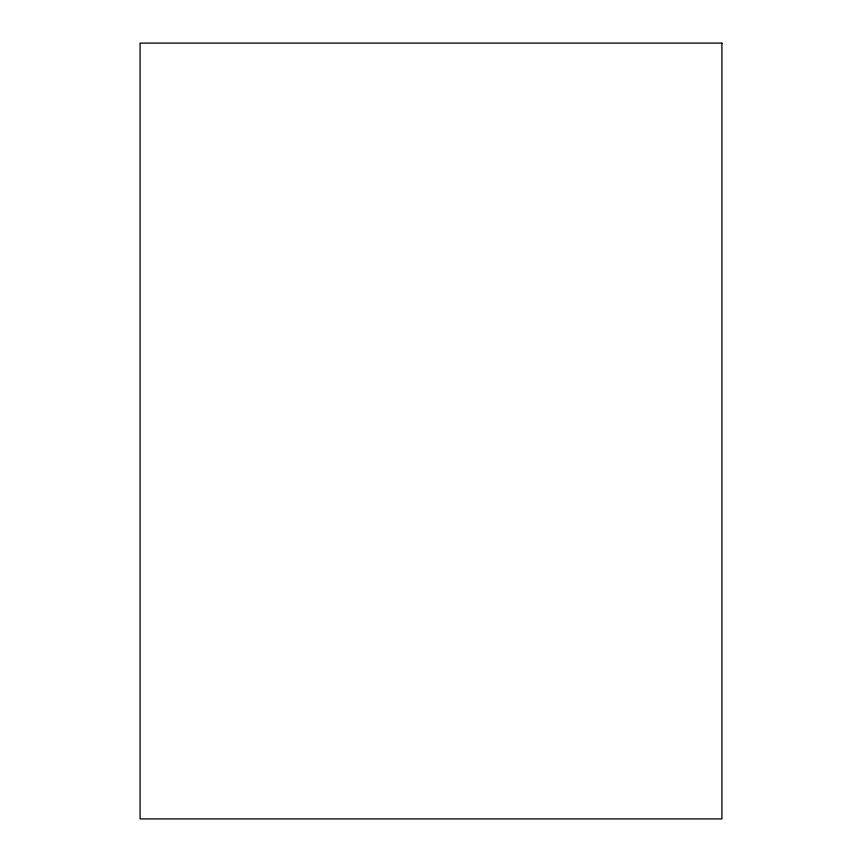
<?xml version="1.0" encoding="UTF-8"?>
<svg xmlns="http://www.w3.org/2000/svg" width="862" height="862" viewBox="0 0 862 862"><rect width="100%" height="100%" fill="white"/><g stroke="black" fill="none" stroke-linecap="round" stroke-linejoin="round"><path stroke-width="1.29" d="M721.925 43.1L140.075 43.1L140.075 818.9L721.925 818.9L721.925 43.1"/></g></svg>
